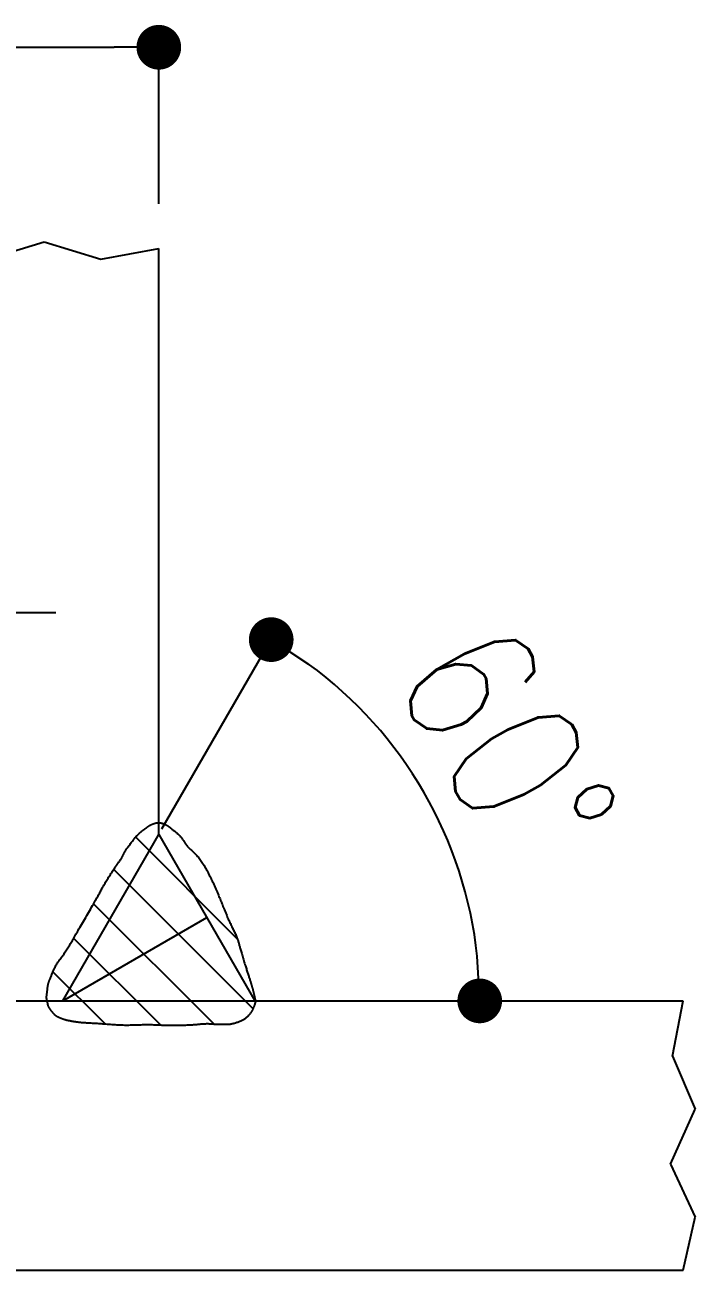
# Model space of a CAD drawing. Header units: millimetres. Extents: x 0 to 29624, y 0 to 14691.
# Drawn here: x 14247.2 to 14367.2, y 907.2 to 1130.1 of the extents above; entities that cross this region are included whole.
import ezdxf

# ---------------------------------------------------------------- set-up
doc = ezdxf.new("R2010")
doc.units = ezdxf.units.MM
doc.header["$LTSCALE"] = 5
doc.layers.get('0').update_dxf_attribs({"color": 255})
doc.layers.add('寸法', color=4, linetype='Continuous')
doc.layers.add('金物', color=142, linetype='Continuous')
doc.styles.add('04setumei', font='simplex.shx', dxfattribs={"width": 0.7, "height": 2.5, "bigfont": 'extfont2.shx'})

# ---------------------------------------------------------------- blocks, each defined once
blk = doc.blocks.new('_Dot')
at = {"color": 0, "linetype": 'ByBlock', "lineweight": -2}
blk.add_line((-0.5, 0), (-1, 0), dxfattribs=at)
at = {"color": 0, "linetype": 'ByBlock', "const_width": 0.5}
blk.add_lwpolyline([(-0.25, 0, 1), (0.25, 0, 1)], format="xyb", close=True, dxfattribs=at)

msp = doc.modelspace()

# ---------------------------------------------------------------- linework, layer by layer
at = {"layer": '寸法'}
for p, q in [((14227.529, 1126.063), (14263.155, 1126.063)), ((14271.155, 1098.012), (14271.155, 1126.063)), ((14244.738, 1024.91), (14252.738, 1024.91)), ((14271.713, 986.142), (14291.281, 1020.033)), ((14253.946, 955.368), (14271.155, 985.175)), ((14267.384, 985.117), (14267.445, 985.178)), ((14267.445, 985.178), (14267.503, 985.234)), ((14267.503, 985.234), (14267.559, 985.287)), ((14267.559, 985.287), (14267.614, 985.336)), ((14267.614, 985.336), (14267.667, 985.383)), ((14267.667, 985.383), (14267.719, 985.428)), ((14267.719, 985.428), (14267.771, 985.471)), ((14267.771, 985.471), (14267.823, 985.514)), ((14267.823, 985.514), (14267.875, 985.557)), ((14267.875, 985.557), (14267.927, 985.6)), ((14267.927, 985.6), (14267.979, 985.645)), ((14267.979, 985.645), (14268.034, 985.691)), ((14268.034, 985.691), (14268.088, 985.738)), ((14268.088, 985.738), (14268.142, 985.783)), ((14268.142, 985.783), (14268.196, 985.826)), ((14268.196, 985.826), (14268.25, 985.868)), ((14268.25, 985.868), (14268.303, 985.909)), ((14268.303, 985.909), (14268.355, 985.949)), ((14268.355, 985.949), (14268.407, 985.988)), ((14268.407, 985.988), (14268.459, 986.026)), ((14268.459, 986.026), (14268.51, 986.063)), ((14268.51, 986.063), (14268.561, 986.098)), ((14268.561, 986.098), (14268.61, 986.134)), ((14268.61, 986.134), (14268.659, 986.168)), ((14268.659, 986.168), (14268.707, 986.202)), ((14268.707, 986.202), (14268.754, 986.236)), ((14268.754, 986.236), (14268.801, 986.269)), ((14268.801, 986.269), (14268.847, 986.302)), ((14268.847, 986.302), (14268.891, 986.335)), ((14268.891, 986.335), (14268.934, 986.367)), ((14268.934, 986.367), (14268.975, 986.398)), ((14268.975, 986.398), (14269.013, 986.428)), ((14269.013, 986.428), (14269.05, 986.458)), ((14269.05, 986.458), (14269.085, 986.486)), ((14269.085, 986.486), (14269.12, 986.514)), ((14269.12, 986.514), (14269.154, 986.542)), ((14269.154, 986.542), (14269.187, 986.569)), ((14269.187, 986.569), (14269.221, 986.596)), ((14269.221, 986.596), (14269.255, 986.622)), ((14269.255, 986.622), (14269.29, 986.648)), ((14269.29, 986.648), (14269.326, 986.673)), ((14269.326, 986.673), (14269.363, 986.698)), ((14269.363, 986.698), (14269.402, 986.724)), ((14269.402, 986.724), (14269.444, 986.749)), ((14269.444, 986.749), (14269.487, 986.774)), ((14269.487, 986.774), (14269.534, 986.799)), ((14269.534, 986.799), (14269.585, 986.825)), ((14269.585, 986.825), (14269.638, 986.851)), ((14269.638, 986.851), (14269.694, 986.877)), ((14269.694, 986.877), (14269.753, 986.904)), ((14269.753, 986.904), (14269.814, 986.93)), ((14269.814, 986.93), (14269.877, 986.957)), ((14269.877, 986.957), (14269.94, 986.983)), ((14269.94, 986.983), (14270.004, 987.009)), ((14270.004, 987.009), (14270.068, 987.034)), ((14270.068, 987.034), (14270.132, 987.058)), ((14270.132, 987.058), (14270.196, 987.081)), ((14270.196, 987.081), (14270.258, 987.104)), ((14270.258, 987.104), (14270.318, 987.125)), ((14270.318, 987.125), (14270.377, 987.144)), ((14270.377, 987.144), (14270.433, 987.162)), ((14270.433, 987.162), (14270.485, 987.178)), ((14270.485, 987.178), (14270.535, 987.192)), ((14270.535, 987.192), (14270.582, 987.204)), ((14270.582, 987.204), (14270.626, 987.215)), ((14270.626, 987.215), (14270.669, 987.223)), ((14270.669, 987.223), (14270.71, 987.23)), ((14270.71, 987.23), (14270.75, 987.236)), ((14270.75, 987.236), (14270.788, 987.24)), ((14270.788, 987.24), (14270.825, 987.244)), ((14270.825, 987.244), (14270.861, 987.246)), ((14270.861, 987.246), (14270.895, 987.247)), ((14270.895, 987.247), (14270.929, 987.248)), ((14270.929, 987.248), (14270.962, 987.248)), ((14270.962, 987.248), (14270.995, 987.248)), ((14270.995, 987.248), (14271.027, 987.248)), ((14271.027, 987.248), (14271.059, 987.247)), ((14271.059, 987.247), (14271.091, 987.247)), ((14271.091, 987.247), (14271.123, 987.247)), ((14271.123, 987.247), (14271.155, 987.247)), ((14271.155, 987.247), (14271.187, 987.247)), ((14271.155, 985.175), (14288.364, 955.368)), ((14271.187, 987.247), (14271.217, 987.247)), ((14271.217, 987.247), (14271.247, 987.247)), ((14271.247, 987.247), (14271.276, 987.246)), ((14271.276, 987.246), (14271.305, 987.245)), ((14271.305, 987.245), (14271.332, 987.244)), ((14271.332, 987.244), (14271.359, 987.242)), ((14271.359, 987.242), (14271.386, 987.24)), ((14271.386, 987.24), (14271.413, 987.238)), ((14271.413, 987.238), (14271.44, 987.235)), ((14271.44, 987.235), (14271.466, 987.232)), ((14271.466, 987.232), (14271.493, 987.228)), ((14271.493, 987.228), (14271.519, 987.224)), ((14271.519, 987.224), (14271.547, 987.22)), ((14271.547, 987.22), (14271.574, 987.214)), ((14271.574, 987.214), (14271.602, 987.208)), ((14271.602, 987.208), (14271.632, 987.202)), ((14271.632, 987.202), (14271.661, 987.195)), ((14271.661, 987.195), (14271.691, 987.187)), ((14271.691, 987.187), (14271.72, 987.179)), ((14271.72, 987.179), (14271.75, 987.17)), ((14271.75, 987.17), (14271.781, 987.161)), ((14271.781, 987.161), (14271.811, 987.151)), ((14271.811, 987.151), (14271.841, 987.141)), ((14271.841, 987.141), (14271.872, 987.13)), ((14271.872, 987.13), (14271.902, 987.119)), ((14271.902, 987.119), (14271.933, 987.108)), ((14271.933, 987.108), (14271.964, 987.095)), ((14271.964, 987.095), (14271.995, 987.083)), ((14271.995, 987.083), (14272.026, 987.071)), ((14272.026, 987.071), (14272.058, 987.058)), ((14272.058, 987.058), (14272.089, 987.045)), ((14272.089, 987.045), (14272.12, 987.032)), ((14272.12, 987.032), (14272.152, 987.018)), ((14272.152, 987.018), (14272.183, 987.005)), ((14272.183, 987.005), (14272.214, 986.992)), ((14272.214, 986.992), (14272.244, 986.98)), ((14272.244, 986.98), (14272.274, 986.967)), ((14272.274, 986.967), (14272.304, 986.954)), ((14272.304, 986.954), (14272.333, 986.942)), ((14272.333, 986.942), (14272.363, 986.928)), ((14272.363, 986.928), (14272.394, 986.915)), ((14272.394, 986.915), (14272.425, 986.9)), ((14272.425, 986.9), (14272.456, 986.885)), ((14272.456, 986.885), (14272.488, 986.869)), ((14272.488, 986.869), (14272.52, 986.852)), ((14272.52, 986.852), (14272.555, 986.833)), ((14272.555, 986.833), (14272.59, 986.813)), ((14272.59, 986.813), (14272.625, 986.792)), ((14272.625, 986.792), (14272.663, 986.768)), ((14272.663, 986.768), (14272.702, 986.743)), ((14272.702, 986.743), (14272.742, 986.717)), ((14272.742, 986.717), (14272.781, 986.691)), ((14272.781, 986.691), (14272.82, 986.664)), ((14272.82, 986.664), (14272.86, 986.637)), ((14272.86, 986.637), (14272.9, 986.609)), ((14272.9, 986.609), (14272.94, 986.58)), ((14272.94, 986.58), (14272.982, 986.55)), ((14272.982, 986.55), (14273.025, 986.518)), ((14273.025, 986.518), (14273.069, 986.485)), ((14273.069, 986.485), (14273.115, 986.45)), ((14273.115, 986.45), (14273.163, 986.412)), ((14273.163, 986.412), (14273.213, 986.372)), ((14273.213, 986.372), (14273.266, 986.33)), ((14273.266, 986.33), (14273.322, 986.285)), ((14273.322, 986.285), (14273.381, 986.237)), ((14273.381, 986.237), (14273.443, 986.185)), ((14273.443, 986.185), (14273.509, 986.13)), ((14273.509, 986.13), (14273.579, 986.072)), ((14273.579, 986.072), (14273.654, 986.011)), ((14273.654, 986.011), (14273.734, 985.946)), ((14273.734, 985.946), (14273.818, 985.878)), ((14273.818, 985.878), (14273.905, 985.808)), ((14273.905, 985.808), (14273.995, 985.735)), ((14273.995, 985.735), (14274.087, 985.66)), ((14274.087, 985.66), (14274.18, 985.583)), ((14274.18, 985.583), (14274.275, 985.503)), ((14274.275, 985.503), (14274.37, 985.422)), ((14274.37, 985.422), (14274.465, 985.339)), ((14274.465, 985.339), (14274.56, 985.255)), ((14274.56, 985.255), (14274.653, 985.169)), ((14274.653, 985.169), (14274.744, 985.082)), ((14265.578, 982.817), (14265.677, 982.956)), ((14265.677, 982.956), (14265.781, 983.1)), ((14265.781, 983.1), (14265.888, 983.247)), ((14265.888, 983.247), (14265.998, 983.396)), ((14265.998, 983.396), (14266.11, 983.546)), ((14266.11, 983.546), (14266.223, 983.695)), ((14266.223, 983.695), (14266.335, 983.843)), ((14266.335, 983.843), (14266.446, 983.988)), ((14266.446, 983.988), (14266.555, 984.129)), ((14266.555, 984.129), (14266.66, 984.264)), ((14266.66, 984.264), (14266.762, 984.393)), ((14266.762, 984.393), (14266.859, 984.513)), ((14266.859, 984.513), (14266.949, 984.625)), ((14266.949, 984.625), (14267.033, 984.726)), ((14267.013, 984.702), (14285.21, 966.505)), ((14267.033, 984.726), (14267.11, 984.818)), ((14267.11, 984.818), (14267.184, 984.902)), ((14267.184, 984.902), (14267.254, 984.98)), ((14267.254, 984.98), (14267.32, 985.051)), ((14267.32, 985.051), (14267.384, 985.117)), ((14274.744, 985.082), (14274.833, 984.994)), ((14274.833, 984.994), (14274.919, 984.905)), ((14274.919, 984.905), (14275.002, 984.816)), ((14275.002, 984.816), (14275.08, 984.726)), ((14275.08, 984.726), (14275.154, 984.635)), ((14275.154, 984.635), (14275.225, 984.543)), ((14275.225, 984.543), (14275.293, 984.45)), ((14275.293, 984.45), (14275.358, 984.356)), ((14275.358, 984.356), (14275.422, 984.26)), ((14275.422, 984.26), (14275.486, 984.163)), ((14275.486, 984.163), (14275.55, 984.064)), ((14275.55, 984.064), (14275.615, 983.964)), ((14275.615, 983.964), (14275.681, 983.862)), ((14275.681, 983.862), (14275.75, 983.757)), ((14275.75, 983.757), (14275.822, 983.651)), ((14275.822, 983.651), (14275.898, 983.542)), ((14275.898, 983.542), (14275.978, 983.431)), ((14275.978, 983.431), (14276.065, 983.318)), ((14276.065, 983.318), (14276.157, 983.202)), ((14276.157, 983.202), (14276.256, 983.084)), ((14276.256, 983.084), (14276.363, 982.964)), ((14276.363, 982.964), (14276.477, 982.843)), ((14264.323, 980.658), (14264.392, 980.762)), ((14264.392, 980.762), (14264.46, 980.867)), ((14264.46, 980.867), (14264.522, 980.969)), ((14264.522, 980.969), (14264.58, 981.066)), ((14264.58, 981.066), (14264.632, 981.159)), ((14264.632, 981.159), (14264.68, 981.249)), ((14264.68, 981.249), (14264.725, 981.337)), ((14264.725, 981.337), (14264.767, 981.423)), ((14264.767, 981.423), (14264.808, 981.508)), ((14264.808, 981.508), (14264.848, 981.591)), ((14264.848, 981.591), (14264.888, 981.676)), ((14264.888, 981.676), (14264.93, 981.761)), ((14264.93, 981.761), (14264.973, 981.848)), ((14264.973, 981.848), (14265.018, 981.937)), ((14265.018, 981.937), (14265.068, 982.028)), ((14265.068, 982.028), (14265.122, 982.124)), ((14265.122, 982.124), (14265.181, 982.224)), ((14265.181, 982.224), (14265.245, 982.329)), ((14265.245, 982.329), (14265.317, 982.439)), ((14265.317, 982.439), (14265.397, 982.557)), ((14265.397, 982.557), (14265.485, 982.683)), ((14265.485, 982.683), (14265.578, 982.817)), ((14276.477, 982.843), (14276.597, 982.722)), ((14276.597, 982.722), (14276.722, 982.599)), ((14276.722, 982.599), (14276.852, 982.475)), ((14276.852, 982.475), (14276.985, 982.349)), ((14276.985, 982.349), (14277.123, 982.22)), ((14277.123, 982.22), (14277.262, 982.09)), ((14277.262, 982.09), (14277.404, 981.956)), ((14277.404, 981.956), (14277.546, 981.819)), ((14277.546, 981.819), (14277.688, 981.678)), ((14277.688, 981.678), (14277.83, 981.534)), ((14277.83, 981.534), (14277.97, 981.385)), ((14277.97, 981.385), (14278.108, 981.231)), ((14278.108, 981.231), (14278.244, 981.073)), ((14278.244, 981.073), (14278.376, 980.91)), ((14278.376, 980.91), (14278.504, 980.741)), ((14278.504, 980.741), (14278.629, 980.565)), ((14262.685, 978.298), (14262.784, 978.452)), ((14262.784, 978.452), (14262.882, 978.601)), ((14262.882, 978.601), (14262.978, 978.747)), ((14262.978, 978.747), (14263.071, 978.889)), ((14263.071, 978.889), (14263.163, 979.027)), ((14263.079, 978.901), (14288.059, 953.921)), ((14263.163, 979.027), (14263.254, 979.161)), ((14263.254, 979.161), (14263.345, 979.292)), ((14263.345, 979.292), (14263.434, 979.419)), ((14263.434, 979.419), (14263.522, 979.542)), ((14263.522, 979.542), (14263.609, 979.663)), ((14263.609, 979.663), (14263.695, 979.781)), ((14263.695, 979.781), (14263.78, 979.897)), ((14263.78, 979.897), (14263.862, 980.01)), ((14263.862, 980.01), (14263.944, 980.121)), ((14263.944, 980.121), (14264.023, 980.231)), ((14264.023, 980.231), (14264.101, 980.339)), ((14264.101, 980.339), (14264.177, 980.446)), ((14264.177, 980.446), (14264.251, 980.552)), ((14264.251, 980.552), (14264.323, 980.658)), ((14278.629, 980.565), (14278.754, 980.383)), ((14278.754, 980.383), (14278.879, 980.194)), ((14278.879, 980.194), (14279.003, 979.999)), ((14279.003, 979.999), (14279.127, 979.799)), ((14279.127, 979.799), (14279.249, 979.595)), ((14279.249, 979.595), (14279.372, 979.387)), ((14279.372, 979.387), (14279.493, 979.176)), ((14279.493, 979.176), (14279.613, 978.962)), ((14279.613, 978.962), (14279.732, 978.747)), ((14279.732, 978.747), (14279.849, 978.53)), ((14279.849, 978.53), (14279.965, 978.313)), ((14261.322, 976.106), (14261.426, 976.282)), ((14261.426, 976.282), (14261.53, 976.457)), ((14261.53, 976.457), (14261.635, 976.632)), ((14261.635, 976.632), (14261.742, 976.806)), ((14261.742, 976.806), (14261.848, 976.979)), ((14261.848, 976.979), (14261.954, 977.15)), ((14261.954, 977.15), (14262.06, 977.321)), ((14262.06, 977.321), (14262.166, 977.489)), ((14262.166, 977.489), (14262.272, 977.656)), ((14262.272, 977.656), (14262.377, 977.821)), ((14262.377, 977.821), (14262.481, 977.983)), ((14262.481, 977.983), (14262.583, 978.142)), ((14262.583, 978.142), (14262.685, 978.298)), ((14279.965, 978.313), (14280.08, 978.096)), ((14280.08, 978.096), (14280.192, 977.879)), ((14280.192, 977.879), (14280.304, 977.664)), ((14280.304, 977.664), (14280.412, 977.451)), ((14280.412, 977.451), (14280.52, 977.24)), ((14280.52, 977.24), (14280.625, 977.031)), ((14280.625, 977.031), (14280.727, 976.821)), ((14280.727, 976.821), (14280.827, 976.61)), ((14280.827, 976.61), (14280.926, 976.399)), ((14280.926, 976.399), (14281.022, 976.187)), ((14260.061, 973.803), (14260.169, 974.002)), ((14260.169, 974.002), (14260.272, 974.194)), ((14260.272, 974.194), (14260.372, 974.38)), ((14260.372, 974.38), (14260.469, 974.561)), ((14260.469, 974.561), (14260.564, 974.738)), ((14260.564, 974.738), (14260.657, 974.912)), ((14260.657, 974.912), (14260.75, 975.084)), ((14260.75, 975.084), (14260.841, 975.254)), ((14260.841, 975.254), (14260.934, 975.423)), ((14260.934, 975.423), (14261.028, 975.591)), ((14261.028, 975.591), (14261.123, 975.761)), ((14261.123, 975.761), (14261.221, 975.933)), ((14261.221, 975.933), (14261.322, 976.106)), ((14281.022, 976.187), (14281.117, 975.975)), ((14281.117, 975.975), (14281.211, 975.762)), ((14281.211, 975.762), (14281.303, 975.55)), ((14281.303, 975.55), (14281.394, 975.337)), ((14281.394, 975.337), (14281.485, 975.124)), ((14281.485, 975.124), (14281.574, 974.911)), ((14281.574, 974.911), (14281.664, 974.697)), ((14281.664, 974.697), (14281.753, 974.484)), ((14281.753, 974.484), (14281.842, 974.271)), ((14281.842, 974.271), (14281.931, 974.058)), ((14281.931, 974.058), (14282.021, 973.846)), ((14258.788, 971.56), (14258.959, 971.856)), ((14258.959, 971.856), (14259.124, 972.142)), ((14259.124, 972.142), (14259.282, 972.417)), ((14259.282, 972.417), (14259.432, 972.679)), ((14259.432, 972.679), (14259.573, 972.926)), ((14259.481, 972.765), (14281.008, 951.237)), ((14259.573, 972.926), (14259.705, 973.159)), ((14259.705, 973.159), (14259.83, 973.383)), ((14259.83, 973.383), (14259.948, 973.597)), ((14259.948, 973.597), (14260.061, 973.803)), ((14282.021, 973.846), (14282.111, 973.633)), ((14282.111, 973.633), (14282.201, 973.42)), ((14282.201, 973.42), (14282.291, 973.206)), ((14282.291, 973.206), (14282.379, 972.991)), ((14282.379, 972.991), (14282.468, 972.776)), ((14282.468, 972.776), (14282.555, 972.559)), ((14282.555, 972.559), (14282.643, 972.343)), ((14282.643, 972.343), (14282.73, 972.127)), ((14282.73, 972.127), (14282.817, 971.911)), ((14282.817, 971.911), (14282.903, 971.696)), ((14253.946, 955.368), (14279.76, 970.272)), ((14257.528, 969.395), (14257.707, 969.701)), ((14257.707, 969.701), (14257.888, 970.012)), ((14257.888, 970.012), (14258.07, 970.324)), ((14258.07, 970.324), (14258.253, 970.638)), ((14258.253, 970.638), (14258.434, 970.95)), ((14258.434, 970.95), (14258.613, 971.258)), ((14258.613, 971.258), (14258.788, 971.56)), ((14282.903, 971.696), (14282.99, 971.481)), ((14282.99, 971.481), (14283.077, 971.268)), ((14283.077, 971.268), (14283.163, 971.056)), ((14283.163, 971.056), (14283.249, 970.846)), ((14283.249, 970.846), (14283.335, 970.637)), ((14283.335, 970.637), (14283.422, 970.431)), ((14283.422, 970.431), (14283.509, 970.227)), ((14283.509, 970.227), (14283.596, 970.026)), ((14283.596, 970.026), (14283.685, 969.827)), ((14283.685, 969.827), (14283.776, 969.628)), ((14283.776, 969.628), (14283.868, 969.43)), ((14256.295, 967.283), (14256.429, 967.514)), ((14256.429, 967.514), (14256.568, 967.752)), ((14256.568, 967.752), (14256.711, 967.996)), ((14256.711, 967.996), (14256.86, 968.252)), ((14256.86, 968.252), (14257.017, 968.521)), ((14257.017, 968.521), (14257.182, 968.803)), ((14257.182, 968.803), (14257.353, 969.095)), ((14257.353, 969.095), (14257.528, 969.395)), ((14283.868, 969.43), (14283.961, 969.232)), ((14283.961, 969.232), (14284.056, 969.036)), ((14284.056, 969.036), (14284.15, 968.842)), ((14284.15, 968.842), (14284.245, 968.648)), ((14284.245, 968.648), (14284.339, 968.457)), ((14284.339, 968.457), (14284.432, 968.267)), ((14284.432, 968.267), (14284.523, 968.08)), ((14284.523, 968.08), (14284.612, 967.895)), ((14284.612, 967.895), (14284.699, 967.712)), ((14284.699, 967.712), (14284.783, 967.532)), ((14284.783, 967.532), (14284.864, 967.355)), ((14284.864, 967.355), (14284.941, 967.182)), ((14254.983, 965.047), (14255.096, 965.233)), ((14255.096, 965.233), (14255.209, 965.422)), ((14255.209, 965.422), (14255.323, 965.613)), ((14255.323, 965.613), (14255.437, 965.807)), ((14255.437, 965.807), (14255.553, 966.005)), ((14255.553, 966.005), (14255.671, 966.207)), ((14255.671, 966.207), (14255.79, 966.412)), ((14255.79, 966.412), (14255.912, 966.622)), ((14255.903, 966.607), (14271.446, 951.064)), ((14255.912, 966.622), (14256.037, 966.837)), ((14256.037, 966.837), (14256.164, 967.057)), ((14256.164, 967.057), (14256.295, 967.283)), ((14284.941, 967.182), (14285.014, 967.011)), ((14285.014, 967.011), (14285.081, 966.844)), ((14285.081, 966.844), (14285.144, 966.683)), ((14285.144, 966.683), (14285.201, 966.529)), ((14285.201, 966.529), (14285.253, 966.382)), ((14285.253, 966.382), (14285.301, 966.241)), ((14285.301, 966.241), (14285.345, 966.104)), ((14285.345, 966.104), (14285.386, 965.97)), ((14285.386, 965.97), (14285.424, 965.839)), ((14285.424, 965.839), (14285.461, 965.709)), ((14285.461, 965.709), (14285.497, 965.578)), ((14285.497, 965.578), (14285.533, 965.447)), ((14285.533, 965.447), (14285.568, 965.313)), ((14285.568, 965.313), (14285.605, 965.177)), ((14285.605, 965.177), (14285.643, 965.035)), ((14253.395, 962.713), (14253.502, 962.863)), ((14253.502, 962.863), (14253.611, 963.015)), ((14253.611, 963.015), (14253.722, 963.168)), ((14253.722, 963.168), (14253.835, 963.323)), ((14253.835, 963.323), (14253.95, 963.481)), ((14253.95, 963.481), (14254.065, 963.642)), ((14254.065, 963.642), (14254.181, 963.806)), ((14254.181, 963.806), (14254.296, 963.973)), ((14254.296, 963.973), (14254.413, 964.144)), ((14254.413, 964.144), (14254.528, 964.319)), ((14254.528, 964.319), (14254.643, 964.498)), ((14254.643, 964.498), (14254.757, 964.68)), ((14254.757, 964.68), (14254.87, 964.863)), ((14254.87, 964.863), (14254.983, 965.047)), ((14285.643, 965.035), (14285.684, 964.888)), ((14285.684, 964.888), (14285.727, 964.735)), ((14285.727, 964.735), (14285.773, 964.574)), ((14285.773, 964.574), (14285.824, 964.404)), ((14285.824, 964.404), (14285.879, 964.224)), ((14285.879, 964.224), (14285.936, 964.034)), ((14285.936, 964.034), (14285.996, 963.835)), ((14285.996, 963.835), (14286.058, 963.629)), ((14286.058, 963.629), (14286.122, 963.418)), ((14286.122, 963.418), (14286.187, 963.202)), ((14286.187, 963.202), (14286.253, 962.982)), ((14286.253, 962.982), (14286.319, 962.761)), ((14252.183, 960.523), (14252.242, 960.664)), ((14252.242, 960.664), (14252.305, 960.807)), ((14252.305, 960.807), (14252.369, 960.951)), ((14252.369, 960.951), (14252.437, 961.097)), ((14252.437, 961.097), (14252.507, 961.244)), ((14252.507, 961.244), (14252.581, 961.392)), ((14252.581, 961.392), (14252.657, 961.539)), ((14252.657, 961.539), (14252.736, 961.687)), ((14252.736, 961.687), (14252.819, 961.833)), ((14252.819, 961.833), (14252.905, 961.979)), ((14252.905, 961.979), (14252.996, 962.125)), ((14252.996, 962.125), (14253.091, 962.271)), ((14253.091, 962.271), (14253.189, 962.418)), ((14253.189, 962.418), (14253.29, 962.565)), ((14253.29, 962.565), (14253.395, 962.713)), ((14286.319, 962.761), (14286.386, 962.539)), ((14286.386, 962.539), (14286.453, 962.318)), ((14286.453, 962.318), (14286.519, 962.098)), ((14286.519, 962.098), (14286.584, 961.883)), ((14286.584, 961.883), (14286.648, 961.672)), ((14286.648, 961.672), (14286.711, 961.467)), ((14286.711, 961.467), (14286.771, 961.27)), ((14286.771, 961.27), (14286.829, 961.081)), ((14286.829, 961.081), (14286.885, 960.903)), ((14286.885, 960.903), (14286.938, 960.732)), ((14286.938, 960.732), (14286.992, 960.565)), ((14251.349, 958.336), (14251.367, 958.404)), ((14251.367, 958.404), (14251.385, 958.47)), ((14251.385, 958.47), (14251.404, 958.535)), ((14251.404, 958.535), (14251.423, 958.599)), ((14251.423, 958.599), (14251.443, 958.664)), ((14251.443, 958.664), (14251.465, 958.728)), ((14251.465, 958.728), (14251.487, 958.794)), ((14251.487, 958.794), (14251.512, 958.861)), ((14251.512, 958.861), (14251.537, 958.931)), ((14251.537, 958.931), (14251.565, 959.003)), ((14251.565, 959.003), (14251.594, 959.079)), ((14251.594, 959.079), (14251.626, 959.158)), ((14251.626, 959.158), (14251.66, 959.243)), ((14251.66, 959.243), (14251.696, 959.332)), ((14251.696, 959.332), (14251.736, 959.427)), ((14251.736, 959.427), (14251.778, 959.529)), ((14251.778, 959.529), (14251.822, 959.636)), ((14251.822, 959.636), (14251.868, 959.75)), ((14251.868, 959.75), (14251.916, 959.869)), ((14251.916, 959.869), (14251.965, 959.992)), ((14251.965, 959.992), (14252.016, 960.119)), ((14252.016, 960.119), (14252.07, 960.251)), ((14252.07, 960.251), (14252.125, 960.385)), ((14252.125, 960.385), (14252.183, 960.523)), ((14252.203, 960.572), (14261.53, 951.246)), ((14286.992, 960.565), (14287.044, 960.401)), ((14287.044, 960.401), (14287.095, 960.242)), ((14287.095, 960.242), (14287.146, 960.087)), ((14287.146, 960.087), (14287.196, 959.935)), ((14287.196, 959.935), (14287.244, 959.787)), ((14287.244, 959.787), (14287.292, 959.643)), ((14287.292, 959.643), (14287.338, 959.503)), ((14287.338, 959.503), (14287.383, 959.367)), ((14287.383, 959.367), (14287.427, 959.235)), ((14287.427, 959.235), (14287.469, 959.107)), ((14287.469, 959.107), (14287.51, 958.982)), ((14287.51, 958.982), (14287.549, 958.861)), ((14287.549, 958.861), (14287.587, 958.744)), ((14287.587, 958.744), (14287.623, 958.631)), ((14287.623, 958.631), (14287.657, 958.521)), ((14287.657, 958.521), (14287.689, 958.418)), ((14287.689, 958.418), (14287.718, 958.32)), ((14251.056, 956.153), (14251.065, 956.228)), ((14251.065, 956.228), (14251.075, 956.304)), ((14251.075, 956.304), (14251.085, 956.382)), ((14251.085, 956.382), (14251.096, 956.46)), ((14251.096, 956.46), (14251.107, 956.538)), ((14251.107, 956.538), (14251.119, 956.617)), ((14251.119, 956.617), (14251.13, 956.696)), ((14251.13, 956.696), (14251.142, 956.774)), ((14251.142, 956.774), (14251.153, 956.851)), ((14251.153, 956.851), (14251.164, 956.928)), ((14251.164, 956.928), (14251.174, 957.002)), ((14251.174, 957.002), (14251.183, 957.076)), ((14251.183, 957.076), (14251.192, 957.147)), ((14251.192, 957.147), (14251.199, 957.219)), ((14251.199, 957.219), (14251.206, 957.289)), ((14251.206, 957.289), (14251.212, 957.359)), ((14251.212, 957.359), (14251.218, 957.429)), ((14251.218, 957.429), (14251.224, 957.498)), ((14251.224, 957.498), (14251.23, 957.567)), ((14251.23, 957.567), (14251.236, 957.636)), ((14251.236, 957.636), (14251.242, 957.705)), ((14251.242, 957.705), (14251.25, 957.774)), ((14251.25, 957.774), (14251.258, 957.843)), ((14251.258, 957.843), (14251.266, 957.912)), ((14251.266, 957.912), (14251.276, 957.981)), ((14251.276, 957.981), (14251.288, 958.052)), ((14251.288, 958.052), (14251.301, 958.122)), ((14251.301, 958.122), (14251.315, 958.193)), ((14251.315, 958.193), (14251.332, 958.265)), ((14251.332, 958.265), (14251.349, 958.336)), ((14287.718, 958.32), (14287.746, 958.228)), ((14287.746, 958.228), (14287.771, 958.142)), ((14287.771, 958.142), (14287.795, 958.06)), ((14287.795, 958.06), (14287.817, 957.983)), ((14287.817, 957.983), (14287.838, 957.909)), ((14287.838, 957.909), (14287.857, 957.839)), ((14287.857, 957.839), (14287.875, 957.77)), ((14287.875, 957.77), (14287.893, 957.704)), ((14287.893, 957.704), (14287.91, 957.639)), ((14287.91, 957.639), (14287.927, 957.575)), ((14287.927, 957.575), (14287.944, 957.511)), ((14287.944, 957.511), (14287.961, 957.447)), ((14287.961, 957.447), (14287.977, 957.382)), ((14287.977, 957.382), (14287.995, 957.316)), ((14287.995, 957.316), (14288.013, 957.247)), ((14288.013, 957.247), (14288.031, 957.177)), ((14288.031, 957.177), (14288.049, 957.108)), ((14288.049, 957.108), (14288.066, 957.039)), ((14288.066, 957.039), (14288.084, 956.97)), ((14288.084, 956.97), (14288.101, 956.902)), ((14288.101, 956.902), (14288.118, 956.834)), ((14288.118, 956.834), (14288.135, 956.767)), ((14288.135, 956.767), (14288.151, 956.7)), ((14288.151, 956.7), (14288.167, 956.635)), ((14288.167, 956.635), (14288.182, 956.57)), ((14288.182, 956.57), (14288.198, 956.506)), ((14288.198, 956.506), (14288.212, 956.444)), ((14288.212, 956.444), (14288.226, 956.382)), ((14288.226, 956.382), (14288.241, 956.322)), ((14288.241, 956.322), (14288.254, 956.264)), ((14288.254, 956.264), (14288.267, 956.206)), ((14288.267, 956.206), (14288.279, 956.151)), ((14251.035, 955.812), (14251.036, 955.875)), ((14251.035, 955.812), (14251.035, 955.752)), ((14251.035, 955.752), (14251.038, 955.695)), ((14251.036, 955.875), (14251.038, 955.941)), ((14251.038, 955.941), (14251.043, 956.009)), ((14251.038, 955.695), (14251.042, 955.64)), ((14251.042, 955.64), (14251.047, 955.587)), ((14251.043, 956.009), (14251.049, 956.08)), ((14251.047, 955.587), (14251.054, 955.537)), ((14251.049, 956.08), (14251.056, 956.153)), ((14251.054, 955.537), (14251.062, 955.488)), ((14251.062, 955.488), (14251.071, 955.44)), ((14251.071, 955.44), (14251.081, 955.393)), ((14251.081, 955.393), (14251.091, 955.348)), ((14251.091, 955.348), (14251.102, 955.303)), ((14251.102, 955.303), (14251.113, 955.259)), ((14251.113, 955.259), (14251.125, 955.216)), ((14251.125, 955.216), (14251.137, 955.172)), ((14251.137, 955.172), (14251.149, 955.128)), ((14251.149, 955.128), (14251.161, 955.084)), ((14251.161, 955.084), (14251.172, 955.04)), ((14251.172, 955.04), (14251.183, 954.994)), ((14251.183, 954.994), (14251.194, 954.949)), ((14251.194, 954.949), (14251.203, 954.904)), ((14251.203, 954.904), (14251.212, 954.861)), ((14251.212, 954.861), (14251.221, 954.818)), ((14251.221, 954.818), (14251.23, 954.775)), ((14251.23, 954.775), (14251.239, 954.732)), ((14251.239, 954.732), (14251.247, 954.69)), ((14251.247, 954.69), (14251.257, 954.648)), ((14251.257, 954.648), (14251.267, 954.606)), ((14251.267, 954.606), (14251.279, 954.564)), ((14251.279, 954.564), (14251.292, 954.521)), ((14251.292, 954.521), (14251.306, 954.478)), ((14251.306, 954.478), (14251.321, 954.435)), ((14251.321, 954.435), (14251.339, 954.39)), ((14251.339, 954.39), (14251.359, 954.345)), ((14251.359, 954.345), (14251.381, 954.299)), ((14251.381, 954.299), (14251.406, 954.251)), ((14251.406, 954.251), (14251.434, 954.202)), ((14251.434, 954.202), (14251.465, 954.151)), ((14251.465, 954.151), (14251.498, 954.099)), ((14251.498, 954.099), (14251.535, 954.045)), ((14251.535, 954.045), (14251.573, 953.99)), ((14251.573, 953.99), (14251.613, 953.935)), ((14251.613, 953.935), (14251.654, 953.88)), ((14288.052, 953.905), (14288.073, 953.958)), ((14288.073, 953.958), (14288.093, 954.01)), ((14288.093, 954.01), (14288.112, 954.061)), ((14288.112, 954.061), (14288.131, 954.11)), ((14288.131, 954.11), (14288.151, 954.159)), ((14288.151, 954.159), (14288.17, 954.207)), ((14288.17, 954.207), (14288.19, 954.254)), ((14288.19, 954.254), (14288.211, 954.3)), ((14288.211, 954.3), (14288.23, 954.344)), ((14288.23, 954.344), (14288.249, 954.388)), ((14288.249, 954.388), (14288.267, 954.43)), ((14288.267, 954.43), (14288.284, 954.471)), ((14288.279, 956.151), (14288.291, 956.096)), ((14288.284, 954.471), (14288.3, 954.511)), ((14288.291, 956.096), (14288.303, 956.043)), ((14288.3, 954.511), (14288.316, 954.551)), ((14288.303, 956.043), (14288.315, 955.991)), ((14288.315, 955.991), (14288.325, 955.941)), ((14288.316, 954.551), (14288.331, 954.589)), ((14288.325, 955.941), (14288.336, 955.891)), ((14288.331, 954.589), (14288.345, 954.627)), ((14288.336, 955.891), (14288.346, 955.843)), ((14288.345, 954.627), (14288.358, 954.664)), ((14288.346, 955.843), (14288.356, 955.795)), ((14288.356, 955.795), (14288.366, 955.749)), ((14288.358, 954.664), (14288.37, 954.7)), ((14288.366, 955.749), (14288.374, 955.704)), ((14288.37, 954.7), (14288.382, 954.736)), ((14288.374, 955.704), (14288.383, 955.66)), ((14288.382, 954.736), (14288.393, 954.77)), ((14288.383, 955.66), (14288.391, 955.617)), ((14288.391, 955.617), (14288.398, 955.575)), ((14288.393, 954.77), (14288.402, 954.805)), ((14288.398, 955.575), (14288.405, 955.534)), ((14288.402, 954.805), (14288.412, 954.839)), ((14288.405, 955.534), (14288.412, 955.494)), ((14288.412, 955.494), (14288.417, 955.455)), ((14288.412, 954.839), (14288.42, 954.873)), ((14288.417, 955.455), (14288.423, 955.417)), ((14288.42, 954.873), (14288.428, 954.906)), ((14288.423, 955.417), (14288.428, 955.38)), ((14288.428, 955.38), (14288.432, 955.345)), ((14288.428, 954.906), (14288.434, 954.938)), ((14288.432, 955.345), (14288.436, 955.312)), ((14288.434, 954.938), (14288.439, 954.968)), ((14288.436, 955.312), (14288.439, 955.281)), ((14288.439, 955.281), (14288.443, 955.252)), ((14288.439, 954.968), (14288.444, 954.997)), ((14288.443, 955.252), (14288.445, 955.224)), ((14288.444, 954.997), (14288.447, 955.023)), ((14288.445, 955.224), (14288.448, 955.198)), ((14288.447, 955.023), (14288.449, 955.049)), ((14288.448, 955.198), (14288.45, 955.173)), ((14288.449, 955.049), (14288.451, 955.075)), ((14288.45, 955.173), (14288.451, 955.148)), ((14288.451, 955.148), (14288.452, 955.123)), ((14288.451, 955.075), (14288.452, 955.099)), ((14288.452, 955.099), (14288.452, 955.123)), ((14251.654, 953.88), (14251.696, 953.824)), ((14251.696, 953.824), (14251.739, 953.768)), ((14251.739, 953.768), (14251.783, 953.712)), ((14251.783, 953.712), (14251.827, 953.658)), ((14251.827, 953.658), (14251.87, 953.604)), ((14251.87, 953.604), (14251.914, 953.552)), ((14251.914, 953.552), (14251.956, 953.5)), ((14251.956, 953.5), (14251.997, 953.451)), ((14251.997, 953.451), (14252.037, 953.404)), ((14252.037, 953.404), (14252.075, 953.359)), ((14252.075, 953.359), (14252.112, 953.316)), ((14252.112, 953.316), (14252.147, 953.275)), ((14252.147, 953.275), (14252.181, 953.234)), ((14252.181, 953.234), (14252.214, 953.195)), ((14252.214, 953.195), (14252.247, 953.158)), ((14252.247, 953.158), (14252.278, 953.121)), ((14252.278, 953.121), (14252.311, 953.085)), ((14252.311, 953.085), (14252.343, 953.051)), ((14252.343, 953.051), (14252.375, 953.017)), ((14252.375, 953.017), (14252.408, 952.984)), ((14252.408, 952.984), (14252.441, 952.951)), ((14252.441, 952.951), (14252.476, 952.919)), ((14252.476, 952.919), (14252.511, 952.888)), ((14252.511, 952.888), (14252.548, 952.856)), ((14252.548, 952.856), (14252.587, 952.826)), ((14252.587, 952.826), (14252.628, 952.795)), ((14252.628, 952.795), (14252.67, 952.764)), ((14252.67, 952.764), (14252.714, 952.734)), ((14252.714, 952.734), (14252.76, 952.705)), ((14252.76, 952.705), (14252.807, 952.676)), ((14252.807, 952.676), (14252.855, 952.648)), ((14252.855, 952.648), (14252.904, 952.62)), ((14252.904, 952.62), (14252.954, 952.593)), ((14252.954, 952.593), (14253.005, 952.566)), ((14253.005, 952.566), (14253.057, 952.54)), ((14253.057, 952.54), (14253.11, 952.514)), ((14253.11, 952.514), (14253.164, 952.489)), ((14253.164, 952.489), (14253.219, 952.464)), ((14253.219, 952.464), (14253.274, 952.439)), ((14253.274, 952.439), (14253.331, 952.415)), ((14253.331, 952.415), (14253.387, 952.391)), ((14253.387, 952.391), (14253.445, 952.367)), ((14253.445, 952.367), (14253.503, 952.342)), ((14253.503, 952.342), (14253.562, 952.318)), ((14253.562, 952.318), (14253.62, 952.294)), ((14253.62, 952.294), (14253.676, 952.271)), ((14253.676, 952.271), (14253.732, 952.248)), ((14253.732, 952.248), (14253.787, 952.226)), ((14253.787, 952.226), (14253.842, 952.203)), ((14253.842, 952.203), (14253.897, 952.182)), ((14253.897, 952.182), (14253.953, 952.16)), ((14253.953, 952.16), (14254.011, 952.138)), ((14254.011, 952.138), (14254.071, 952.117)), ((14254.071, 952.117), (14254.132, 952.096)), ((14254.132, 952.096), (14254.198, 952.075)), ((14254.198, 952.075), (14254.266, 952.054)), ((14254.266, 952.054), (14254.338, 952.032)), ((14254.338, 952.032), (14254.415, 952.011)), ((14254.415, 952.011), (14254.497, 951.99)), ((14254.497, 951.99), (14254.584, 951.968)), ((14254.584, 951.968), (14254.677, 951.946)), ((14254.677, 951.946), (14254.775, 951.924)), ((14254.775, 951.924), (14254.876, 951.902)), ((14254.876, 951.902), (14254.981, 951.879)), ((14254.981, 951.879), (14255.089, 951.856)), ((14255.089, 951.856), (14255.201, 951.833)), ((14255.201, 951.833), (14255.316, 951.809)), ((14255.316, 951.809), (14255.435, 951.786)), ((14255.435, 951.786), (14255.558, 951.763)), ((14255.558, 951.763), (14255.684, 951.74)), ((14255.684, 951.74), (14255.814, 951.717)), ((14255.814, 951.717), (14255.947, 951.695)), ((14285.414, 951.642), (14285.55, 951.698)), ((14285.55, 951.698), (14285.684, 951.755)), ((14285.684, 951.755), (14285.814, 951.813)), ((14285.814, 951.813), (14285.942, 951.873)), ((14285.942, 951.873), (14286.066, 951.933)), ((14286.066, 951.933), (14286.186, 951.994)), ((14286.186, 951.994), (14286.301, 952.054)), ((14286.301, 952.054), (14286.41, 952.115)), ((14286.41, 952.115), (14286.514, 952.175)), ((14286.514, 952.175), (14286.612, 952.237)), ((14286.612, 952.237), (14286.706, 952.3)), ((14286.706, 952.3), (14286.796, 952.366)), ((14286.796, 952.366), (14286.883, 952.433)), ((14286.883, 952.433), (14286.965, 952.502)), ((14286.965, 952.502), (14287.044, 952.572)), ((14287.044, 952.572), (14287.12, 952.643)), ((14287.12, 952.643), (14287.192, 952.715)), ((14287.192, 952.715), (14287.262, 952.787)), ((14287.262, 952.787), (14287.328, 952.858)), ((14287.328, 952.858), (14287.392, 952.929)), ((14287.392, 952.929), (14287.453, 953)), ((14287.453, 953), (14287.512, 953.069)), ((14287.512, 953.069), (14287.568, 953.137)), ((14287.568, 953.137), (14287.622, 953.204)), ((14287.622, 953.204), (14287.675, 953.269)), ((14287.675, 953.269), (14287.725, 953.331)), ((14287.725, 953.331), (14287.772, 953.392)), ((14287.772, 953.392), (14287.815, 953.452)), ((14287.815, 953.452), (14287.854, 953.511)), ((14287.854, 953.511), (14287.89, 953.57)), ((14287.89, 953.57), (14287.923, 953.628)), ((14287.923, 953.628), (14287.953, 953.685)), ((14287.953, 953.685), (14287.981, 953.741)), ((14287.981, 953.741), (14288.006, 953.797)), ((14288.006, 953.797), (14288.03, 953.851)), ((14288.03, 953.851), (14288.052, 953.905)), ((14255.947, 951.695), (14256.086, 951.673)), ((14256.086, 951.673), (14256.227, 951.652)), ((14256.227, 951.652), (14256.372, 951.632)), ((14256.372, 951.632), (14256.522, 951.612)), ((14256.522, 951.612), (14256.675, 951.593)), ((14256.675, 951.593), (14256.833, 951.575)), ((14256.833, 951.575), (14256.994, 951.558)), ((14256.994, 951.558), (14257.158, 951.542)), ((14257.158, 951.542), (14257.326, 951.528)), ((14257.326, 951.528), (14257.497, 951.514)), ((14257.497, 951.514), (14257.672, 951.501)), ((14257.672, 951.501), (14257.851, 951.488)), ((14257.851, 951.488), (14258.034, 951.476)), ((14258.034, 951.476), (14258.22, 951.464)), ((14258.22, 951.464), (14258.411, 951.453)), ((14258.411, 951.453), (14258.605, 951.442)), ((14258.605, 951.442), (14258.805, 951.43)), ((14258.805, 951.43), (14259.01, 951.418)), ((14259.01, 951.418), (14259.218, 951.406)), ((14259.218, 951.406), (14259.432, 951.394)), ((14259.432, 951.394), (14259.651, 951.381)), ((14259.651, 951.381), (14259.874, 951.367)), ((14259.874, 951.367), (14260.103, 951.352)), ((14260.103, 951.352), (14260.34, 951.336)), ((14260.34, 951.336), (14260.585, 951.318)), ((14260.585, 951.318), (14260.838, 951.299)), ((14260.838, 951.299), (14261.098, 951.279)), ((14261.098, 951.279), (14261.363, 951.259)), ((14261.363, 951.259), (14261.634, 951.237)), ((14261.634, 951.237), (14261.91, 951.216)), ((14261.91, 951.216), (14262.188, 951.195)), ((14262.188, 951.195), (14262.47, 951.174)), ((14262.47, 951.174), (14262.753, 951.154)), ((14262.753, 951.154), (14263.037, 951.135)), ((14263.037, 951.135), (14263.321, 951.117)), ((14263.321, 951.117), (14263.605, 951.101)), ((14263.605, 951.101), (14263.886, 951.086)), ((14263.886, 951.086), (14264.166, 951.073)), ((14264.166, 951.073), (14264.441, 951.062)), ((14264.441, 951.062), (14264.712, 951.054)), ((14264.712, 951.054), (14264.982, 951.049)), ((14264.982, 951.049), (14265.254, 951.047)), ((14265.254, 951.047), (14265.528, 951.048)), ((14265.528, 951.048), (14265.801, 951.05)), ((14265.801, 951.05), (14266.076, 951.055)), ((14266.076, 951.055), (14266.351, 951.061)), ((14266.351, 951.061), (14266.625, 951.068)), ((14266.625, 951.068), (14266.898, 951.076)), ((14266.898, 951.076), (14267.17, 951.084)), ((14267.17, 951.084), (14267.441, 951.093)), ((14267.441, 951.093), (14267.709, 951.101)), ((14267.709, 951.101), (14267.974, 951.109)), ((14267.974, 951.109), (14268.237, 951.116)), ((14268.237, 951.116), (14268.496, 951.122)), ((14268.496, 951.122), (14268.751, 951.126)), ((14268.751, 951.126), (14269.001, 951.129)), ((14269.001, 951.129), (14269.247, 951.129)), ((14269.247, 951.129), (14269.487, 951.127)), ((14269.487, 951.127), (14269.723, 951.123)), ((14269.723, 951.123), (14269.954, 951.119)), ((14269.954, 951.119), (14270.181, 951.112)), ((14270.181, 951.112), (14270.405, 951.105)), ((14270.405, 951.105), (14270.626, 951.097)), ((14270.626, 951.097), (14270.844, 951.089)), ((14270.844, 951.089), (14271.06, 951.08)), ((14271.06, 951.08), (14271.274, 951.071)), ((14271.274, 951.071), (14271.487, 951.062)), ((14271.487, 951.062), (14271.699, 951.053)), ((14271.699, 951.053), (14271.91, 951.045)), ((14271.91, 951.045), (14272.121, 951.038)), ((14272.121, 951.038), (14272.333, 951.032)), ((14272.333, 951.032), (14272.546, 951.026)), ((14272.546, 951.026), (14272.759, 951.022)), ((14272.759, 951.022), (14272.975, 951.019)), ((14272.975, 951.019), (14273.192, 951.018)), ((14273.192, 951.018), (14273.41, 951.017)), ((14273.41, 951.017), (14273.628, 951.017)), ((14273.628, 951.017), (14273.847, 951.018)), ((14273.847, 951.018), (14274.067, 951.019)), ((14274.067, 951.019), (14274.286, 951.02)), ((14274.286, 951.02), (14274.505, 951.022)), ((14274.505, 951.022), (14274.723, 951.025)), ((14274.723, 951.025), (14274.94, 951.028)), ((14274.94, 951.028), (14275.155, 951.032)), ((14275.155, 951.032), (14275.369, 951.036)), ((14275.369, 951.036), (14275.582, 951.041)), ((14275.582, 951.041), (14275.792, 951.047)), ((14275.792, 951.047), (14276, 951.053)), ((14276, 951.053), (14276.206, 951.06)), ((14276.206, 951.06), (14276.408, 951.067)), ((14276.408, 951.067), (14276.607, 951.075)), ((14276.607, 951.075), (14276.804, 951.084)), ((14276.804, 951.084), (14277, 951.095)), ((14277, 951.095), (14277.194, 951.108)), ((14277.194, 951.108), (14277.386, 951.122)), ((14277.386, 951.122), (14277.577, 951.137)), ((14277.577, 951.137), (14277.767, 951.153)), ((14277.767, 951.153), (14277.954, 951.17)), ((14277.954, 951.17), (14278.139, 951.187)), ((14278.139, 951.187), (14278.322, 951.203)), ((14278.322, 951.203), (14278.502, 951.219)), ((14278.502, 951.219), (14278.681, 951.235)), ((14278.681, 951.235), (14278.856, 951.249)), ((14278.856, 951.249), (14279.029, 951.262)), ((14279.029, 951.262), (14279.198, 951.274)), ((14279.198, 951.274), (14279.365, 951.283)), ((14279.365, 951.283), (14279.529, 951.29)), ((14279.529, 951.29), (14279.689, 951.295)), ((14279.689, 951.295), (14279.845, 951.296)), ((14279.845, 951.296), (14279.997, 951.296)), ((14279.997, 951.296), (14280.143, 951.292)), ((14280.143, 951.292), (14280.286, 951.287)), ((14280.286, 951.287), (14280.426, 951.28)), ((14280.426, 951.28), (14280.562, 951.271)), ((14280.562, 951.271), (14280.696, 951.262)), ((14280.696, 951.262), (14280.828, 951.252)), ((14280.828, 951.252), (14280.958, 951.241)), ((14280.958, 951.241), (14281.087, 951.231)), ((14281.087, 951.231), (14281.216, 951.22)), ((14281.216, 951.22), (14281.344, 951.211)), ((14281.344, 951.211), (14281.473, 951.202)), ((14281.473, 951.202), (14281.603, 951.195)), ((14281.603, 951.195), (14281.734, 951.189)), ((14281.734, 951.189), (14281.866, 951.186)), ((14281.866, 951.186), (14282.001, 951.185)), ((14282.001, 951.185), (14282.137, 951.184)), ((14282.137, 951.184), (14282.273, 951.183)), ((14282.273, 951.183), (14282.41, 951.181)), ((14282.41, 951.181), (14282.547, 951.179)), ((14282.547, 951.179), (14282.684, 951.177)), ((14282.684, 951.177), (14282.821, 951.176)), ((14282.821, 951.176), (14282.958, 951.176)), ((14282.958, 951.176), (14283.095, 951.177)), ((14283.095, 951.177), (14283.232, 951.179)), ((14283.232, 951.179), (14283.368, 951.183)), ((14283.368, 951.183), (14283.505, 951.19)), ((14283.505, 951.19), (14283.64, 951.199)), ((14283.64, 951.199), (14283.776, 951.211)), ((14283.776, 951.211), (14283.911, 951.227)), ((14283.911, 951.227), (14284.046, 951.245)), ((14284.046, 951.245), (14284.179, 951.268)), ((14284.179, 951.268), (14284.312, 951.295)), ((14284.312, 951.295), (14284.446, 951.326)), ((14284.446, 951.326), (14284.582, 951.361)), ((14284.582, 951.361), (14284.72, 951.4)), ((14284.72, 951.4), (14284.859, 951.443)), ((14284.859, 951.443), (14284.998, 951.489)), ((14284.998, 951.489), (14285.138, 951.538)), ((14285.138, 951.538), (14285.276, 951.589)), ((14285.276, 951.589), (14285.414, 951.642))]:
    msp.add_line(p, q, dxfattribs=at)
msp.add_arc((14253.946, 955.368), 74.668, 6.14164, 53.85808, dxfattribs=at)
at = {"layer": '金物'}
for p, q in [((14240.452, 1088.103), (14250.603, 1091.227)), ((14250.603, 1091.227), (14260.754, 1088.103)), ((14260.754, 1088.103), (14271.155, 1090.012)), ((14271.155, 985.175), (14271.155, 1090.012)), ((14125.634, 955.368), (14365.05, 955.368)), ((14363.161, 945.501), (14365.05, 955.368)), ((14363.161, 945.501), (14367.181, 935.999)), ((14362.796, 926.131), (14367.181, 935.999)), ((14362.796, 926.131), (14367.181, 916.629)), ((14365.05, 907.183), (14367.181, 916.629)), ((14125.634, 907.183), (14365.05, 907.183))]:
    msp.add_line(p, q, dxfattribs=at)

# ---------------------------------------------------------------- block references
at = {"layer": '寸法', "xscale": 8, "yscale": 8, "zscale": 8}
msp.add_blockref('_Dot', (14271.155, 1126.063), dxfattribs=at)
for p, rotation in [((14291.281, 1020.033), 146.9288990296968), ((14328.615, 955.368), 273.070820746954)]:
    msp.add_blockref('_Dot', p, dxfattribs=dict(at, rotation=rotation))

# ---------------------------------------------------------------- texts
at = {"layer": '寸法', "style": '04setumei', "width": 0.8}
msp.add_text('60°', height=24, rotation=299.99986, dxfattribs=at).set_placement((14312.373, 1013.508))

doc.saveas('drawing.dxf')
